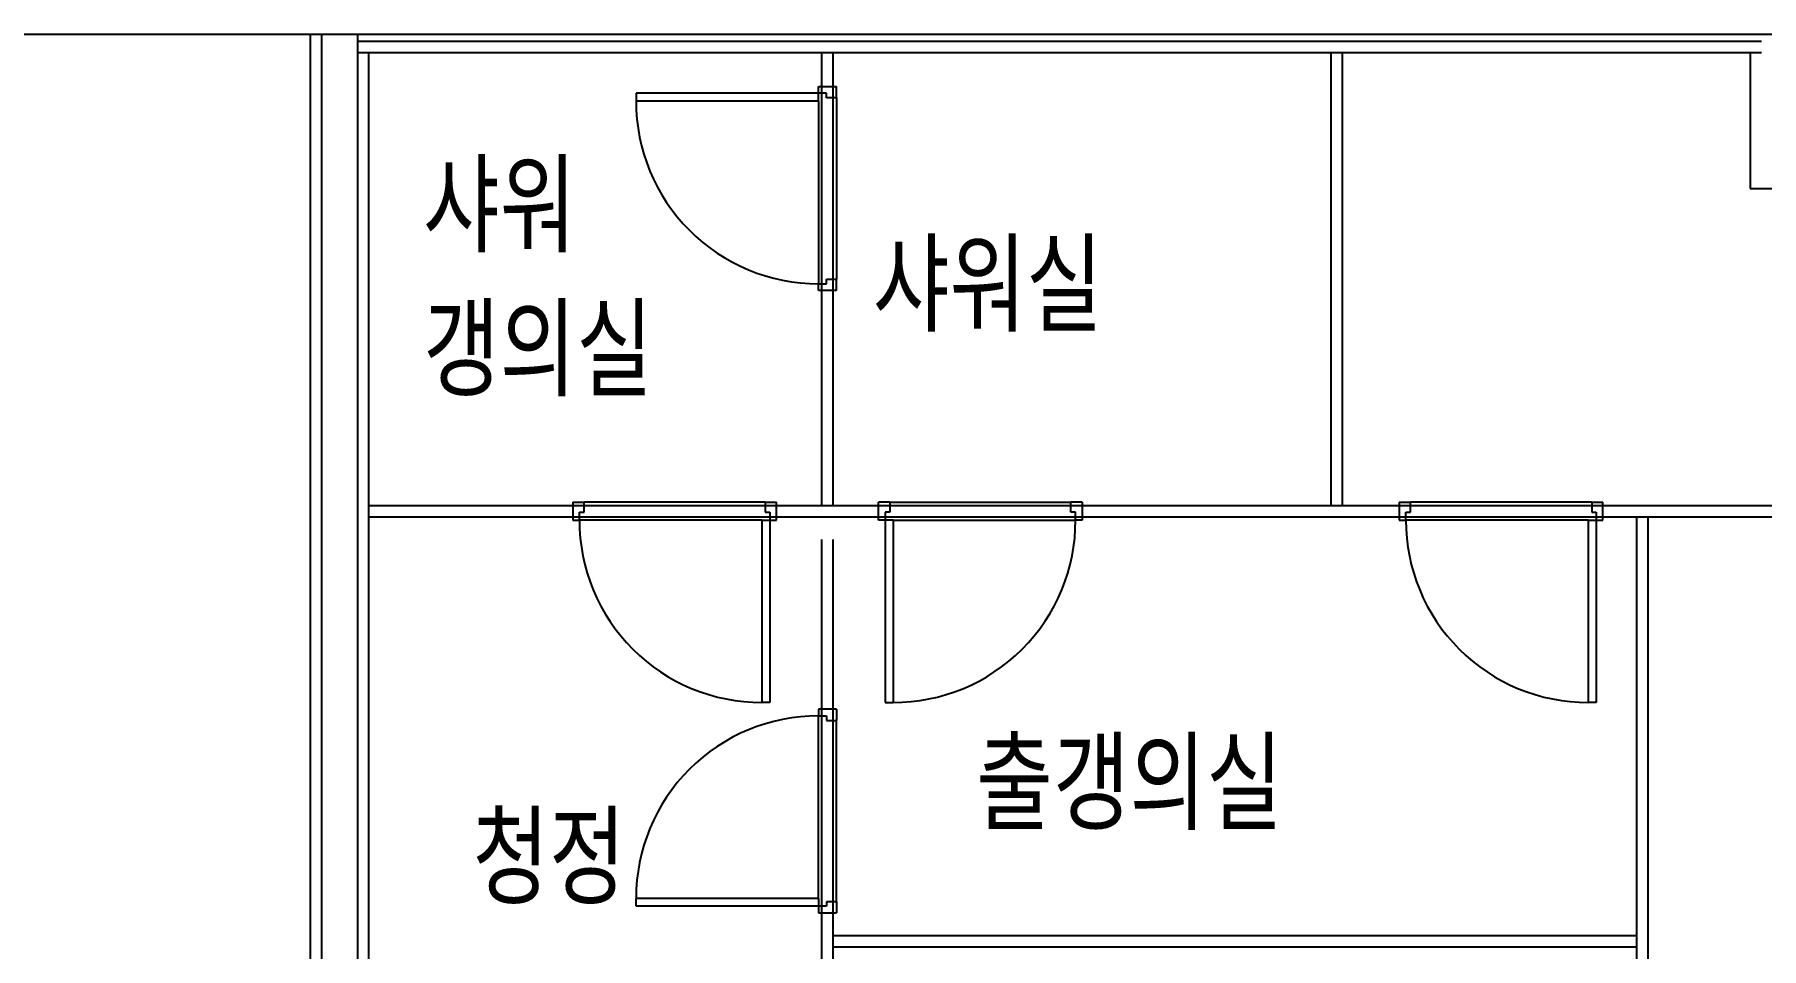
# Model space of a CAD drawing. Header units: millimetres. Extents: x 592430 to 684586, y -483905 to -416366.
# Drawn here: x 623406 to 631033, y -431515 to -427479 of the extents above; entities that cross this region are included whole.
import ezdxf

# ---------------------------------------------------------------- set-up
doc = ezdxf.new("R2010")
doc.units = ezdxf.units.MM
doc.header["$LTSCALE"] = 500
doc.layers.add('동물실', color=9, linetype='Continuous')
doc.styles.add('GHD', font='simple.shx', dxfattribs={"bigfont": 'whgtxt.shx'})

msp = doc.modelspace()

# ---------------------------------------------------------------- linework, layer by layer
at = {"layer": '동물실', "color": 251}
for p, q in [((624832.8, -427478.6), (611382.8, -427478.6)), ((624832.8, -427478.6), (611382.8, -427478.6)), ((624622.8, -427478.6), (624622.8, -435738.5)), ((624672.8, -427478.6), (624672.8, -435118.5)), ((660282.8, -427478.5), (624832.8, -427478.6)), ((624832.8, -427478.6), (624832.8, -434958.5)), ((624832.8, -427508.5), (631032.8, -427508.5)), ((624832.8, -427558.5), (631032.8, -427558.5)), ((624882.8, -434908.5), (624882.8, -427558.5)), ((626882.8, -429558.5), (626882.8, -427558.5)), ((626932.8, -429558.5), (626932.8, -427558.5)), ((629132.8, -429558.5), (629132.8, -427558.5)), ((629182.8, -429558.5), (629182.8, -427558.5)), ((630982.8, -427558.5), (630982.8, -428158.5)), ((626867.8, -427737.8), (626867.8, -427708.5)), ((626867.8, -427708.5), (626947.8, -427708.5)), ((626882.8, -427708.5), (626932.8, -427708.5)), ((626882.8, -427708.5), (626932.8, -427708.5)), ((626947.8, -427758.3), (626947.8, -427708.5)), ((626867.8, -427737.8), (626062.5, -427737.8)), ((626062.5, -427737.8), (626062.5, -427773.1)), ((626867.8, -427773.1), (626062.5, -427773.1)), ((626903.6, -427737.8), (626867.8, -427737.8)), ((626867.8, -427773.1), (626867.8, -427737.8)), ((626867.8, -427773.1), (626867.8, -428579.1)), ((626903.6, -427758.3), (626903.6, -427737.8)), ((626947.8, -427758.3), (626903.6, -427758.3)), ((626947.8, -427758.3), (626947.8, -428558.6)), ((630982.8, -428158.5), (631682.8, -428158.5)), ((626903.6, -428558.6), (626947.8, -428558.6)), ((626903.6, -428579.1), (626903.6, -428558.6)), ((626903.6, -428579.1), (626903.6, -428558.6)), ((626947.8, -428608.5), (626947.8, -428558.6)), ((626867.8, -428579.1), (626903.6, -428579.1)), ((626867.8, -428608.5), (626867.8, -428579.1)), ((626947.8, -428608.5), (626867.8, -428608.5)), ((626932.8, -428608.5), (626882.8, -428608.5)), ((625782.8, -429543.5), (625782.8, -429623.5)), ((625782.8, -429543.5), (625832.6, -429543.5)), ((625832.6, -429587.6), (625832.6, -429543.5)), ((626632.9, -429543.5), (625832.6, -429543.5)), ((626632.9, -429543.5), (626632.9, -429587.6)), ((626632.9, -429543.5), (626682.8, -429543.5)), ((626682.8, -429623.5), (626682.8, -429543.5)), ((627132.8, -429623.5), (627132.8, -429543.5)), ((627182.6, -429543.5), (627132.8, -429543.5)), ((627182.6, -429543.5), (627182.6, -429587.6)), ((627182.6, -429543.5), (627982.9, -429543.5)), ((627982.9, -429587.6), (627982.9, -429543.5)), ((628032.8, -429543.5), (627982.9, -429543.5)), ((628032.8, -429543.5), (628032.8, -429623.5)), ((629432.8, -429543.5), (629432.8, -429623.5)), ((629432.8, -429543.5), (629482.6, -429543.5)), ((629482.6, -429587.6), (629482.6, -429543.5)), ((630282.9, -429543.5), (629482.6, -429543.5)), ((630282.9, -429543.5), (630282.9, -429587.6)), ((630282.9, -429543.5), (630332.8, -429543.5)), ((630332.8, -429623.5), (630332.8, -429543.5)), ((624882.8, -429558.5), (630482.8, -429558.5)), ((624882.8, -429608.5), (643332.8, -429608.5)), ((625782.8, -429558.5), (625782.8, -429608.5)), ((625782.8, -429623.5), (625812.1, -429623.5)), ((625812.1, -429587.6), (625832.6, -429587.6)), ((625812.1, -429623.5), (625812.1, -429587.6)), ((625812.1, -429587.6), (625832.6, -429587.6)), ((626618.1, -429623.5), (625812.1, -429623.5)), ((626618.1, -429623.5), (626618.1, -430428.7)), ((626618.1, -429623.5), (626653.4, -429623.5)), ((626632.9, -429587.6), (626653.4, -429587.6)), ((626653.4, -429587.6), (626653.4, -429623.5)), ((626653.4, -429623.5), (626682.8, -429623.5)), ((626653.4, -429623.5), (626653.4, -430428.7)), ((626682.8, -429608.5), (626682.8, -429558.5)), ((626682.8, -429608.5), (626682.8, -429558.5)), ((627132.8, -429608.5), (627132.8, -429558.5)), ((627132.8, -429608.5), (627132.8, -429558.5)), ((627162.1, -429623.5), (627132.8, -429623.5)), ((627162.1, -429587.6), (627162.1, -429623.5)), ((627182.6, -429587.6), (627162.1, -429587.6)), ((627162.1, -429623.5), (627162.1, -430428.7)), ((627197.4, -429623.5), (627162.1, -429623.5)), ((627197.4, -429623.5), (627197.4, -430428.7)), ((627197.4, -429623.5), (628003.4, -429623.5)), ((628003.4, -429587.6), (627982.9, -429587.6)), ((628003.4, -429587.6), (627982.9, -429587.6)), ((628003.4, -429623.5), (628003.4, -429587.6)), ((628032.8, -429623.5), (628003.4, -429623.5)), ((628032.8, -429558.5), (628032.8, -429608.5)), ((629432.8, -429558.5), (629432.8, -429608.5)), ((629432.8, -429623.5), (629462.1, -429623.5)), ((629462.1, -429587.6), (629482.6, -429587.6)), ((629462.1, -429623.5), (629462.1, -429587.6)), ((629462.1, -429587.6), (629482.6, -429587.6)), ((630268.1, -429623.5), (629462.1, -429623.5)), ((630268.1, -429623.5), (630268.1, -430428.7)), ((630268.1, -429623.5), (630303.4, -429623.5)), ((630282.9, -429587.6), (630303.4, -429587.6)), ((630303.4, -429587.6), (630303.4, -429623.5)), ((630303.4, -429623.5), (630332.8, -429623.5)), ((630303.4, -429623.5), (630303.4, -430428.7)), ((630332.8, -429608.5), (630332.8, -429558.5)), ((630332.8, -429608.5), (630332.8, -429558.5)), ((630482.8, -429558.5), (643332.8, -429558.5)), ((630482.8, -433158.5), (630482.8, -429608.5)), ((630532.8, -433158.5), (630532.8, -429608.5)), ((626882.8, -433158.5), (626882.8, -429708.5)), ((626932.8, -433158.5), (626932.8, -429708.5)), ((626653.4, -430428.7), (626618.1, -430428.7)), ((626867.8, -430458.5), (626867.8, -430487.8)), ((626947.8, -430458.5), (626867.8, -430458.5)), ((626932.8, -430458.5), (626882.8, -430458.5)), ((626947.8, -430458.5), (626947.8, -430508.3)), ((627162.1, -430428.7), (627197.4, -430428.7)), ((630303.4, -430428.7), (630268.1, -430428.7)), ((626867.8, -430487.8), (626903.6, -430487.8)), ((626867.8, -431293.8), (626867.8, -430487.8)), ((626903.6, -430487.8), (626903.6, -430508.3)), ((626903.6, -430487.8), (626903.6, -430508.3)), ((626903.6, -430508.3), (626947.8, -430508.3)), ((626947.8, -431308.6), (626947.8, -430508.3)), ((626867.8, -431293.8), (626062.5, -431293.8)), ((626062.5, -431329.1), (626062.5, -431293.8)), ((626867.8, -431293.8), (626867.8, -431329.1)), ((626903.6, -431308.6), (626903.6, -431329.1)), ((626947.8, -431308.6), (626903.6, -431308.6)), ((626947.8, -431308.6), (626947.8, -431358.5)), ((626867.8, -431329.1), (626062.5, -431329.1)), ((626867.8, -431329.1), (626867.8, -431358.5)), ((626903.6, -431329.1), (626867.8, -431329.1)), ((626867.8, -431358.5), (626947.8, -431358.5)), ((626882.8, -431358.5), (626932.8, -431358.5)), ((626882.8, -431358.5), (626932.8, -431358.5)), ((626932.8, -431458.5), (630482.8, -431458.5)), ((626932.8, -431508.5), (630482.8, -431508.5))]:
    msp.add_line(p, q, dxfattribs=at)
for centre, start, end in [((626867.2, -427774.4), 179.91508, 270.03615), ((626616.8, -429624), 179.96385, 270.08492), ((627198.7, -429624), 269.91508, 0.03615), ((630266.8, -429624), 179.96385, 270.08492), ((626867.2, -431292.5), 89.96385, 180.08492)]:
    msp.add_arc(centre, 804.7, start, end, dxfattribs=at)

# ---------------------------------------------------------------- texts
at = {"layer": '동물실', "color": 251, "style": 'GHD', "width": 0.8}
for s, p in [('샤워', (625121.5, -428440.8)), ('샤워실', (627108, -428791.7, -2807)), ('갱의실', (625121.5, -429077.6)), ('출갱의실', (627564.8, -430993, -2807)), ('청정', (625339.8, -431320.5))]:
    msp.add_text(s, height=400, dxfattribs=at).set_placement(p)

doc.saveas('drawing.dxf')
